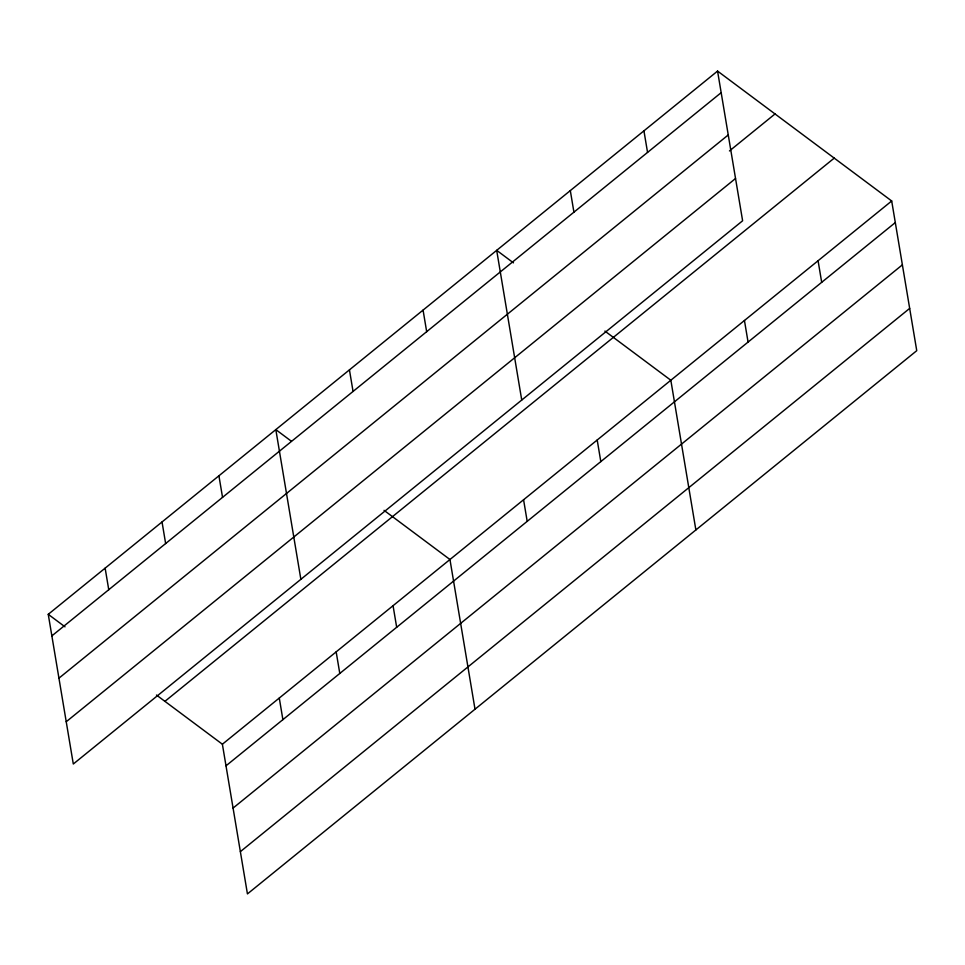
<?xml version="1.0" encoding="UTF-8"?>
<svg xmlns="http://www.w3.org/2000/svg" width="965" height="965" viewBox="0 0 965 965"><rect width="100%" height="100%" fill="white"/><g stroke="black" fill="none" stroke-linecap="round" stroke-linejoin="round"><path stroke-width="1.45" d="M717.562 71.084L742.616 220.78L73.304 764.015L48.25 614.319L717.562 71.084L891.696 200.985L916.75 350.681L247.438 893.916L222.384 744.22L156.463 695.041M51.857 635.899L721.169 92.664M58.937 678.178L728.249 134.943M729.456 150.938L775.028 113.954M66.223 721.736L735.535 178.501M164.918 701.35L834.23 158.115M222.384 744.22L891.696 200.985M226.003 765.812L895.315 222.565M233.072 808.079L902.384 264.844M240.369 851.637L909.669 308.402M513.452 262.854L496.685 250.345L521.739 400.053M604.898 331.079L670.832 380.246L695.874 529.954M291.382 441.234L275.821 429.618L300.863 579.314M384.034 510.34L449.955 559.519L475.009 709.215M48.25 614.319L65.005 626.828M818.079 260.743L821.685 282.323M744.449 320.501L748.068 342.08M643.932 130.842L647.551 152.422M570.315 190.588L573.922 212.179M597.202 440.004L600.809 461.596M523.573 499.761L527.192 521.353M423.068 310.103L426.675 331.695M393.057 605.694L396.675 627.286M349.439 369.86L353.057 391.452M336.17 651.87L339.789 673.461M279.283 698.045L282.89 719.637M218.922 475.793L222.541 497.373M162.036 521.969L165.642 543.548M105.137 568.144L108.755 589.724"/></g></svg>
